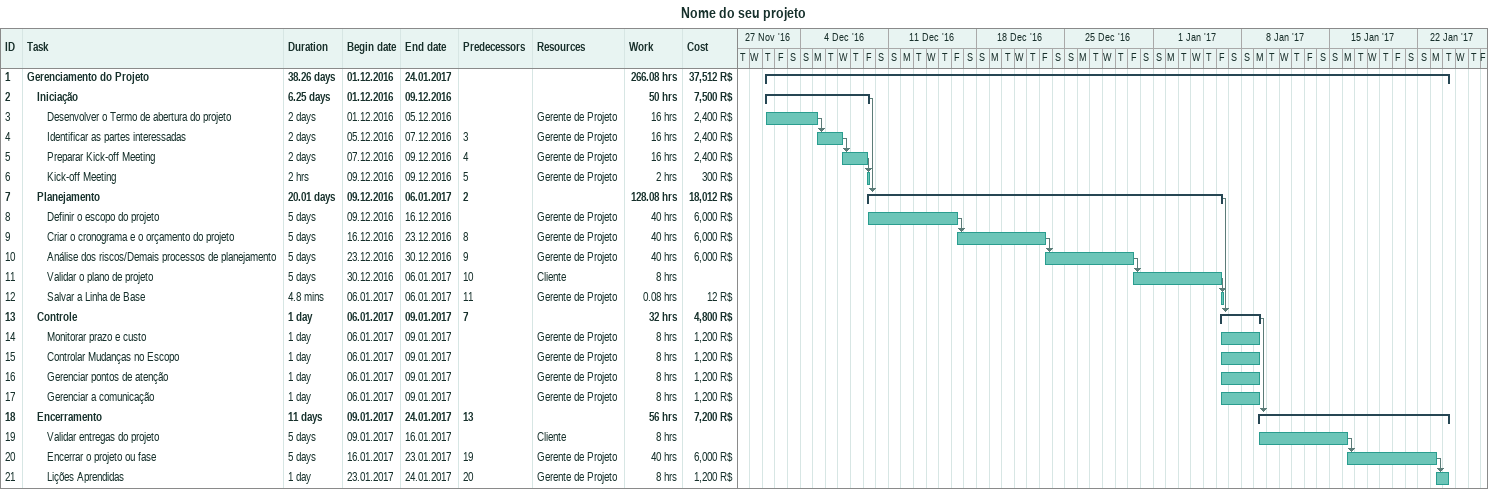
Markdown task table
Nome do seu projeto

| ID | Level | Task | Duration | Start | Finish | Predecessors | Resources | Work (h) | Cost (R$) |
|---|---|---|---|---|---|---|---|---|---|
| 1 | 1 | **Gerenciamento do Projeto** | 38.26d | 2016-12-01 | 2017-01-24 |  |  | 266.08 | 37512 |
| 2 | 2 | **Iniciação** | 6.25d | 2016-12-01 | 2016-12-09 |  |  | 50 | 7500 |
| 3 | 3 | Desenvolver o Termo de abertura do projeto | 2d | 2016-12-01 | 2016-12-05 |  | Gerente de Projeto | 16 | 2400 |
| 4 | 3 | Identificar as partes interessadas | 2d | 2016-12-05 | 2016-12-07 | 3 | Gerente de Projeto | 16 | 2400 |
| 5 | 3 | Preparar Kick-off Meeting | 2d | 2016-12-07 | 2016-12-09 | 4 | Gerente de Projeto | 16 | 2400 |
| 6 | 3 | Kick-off Meeting | 2h | 2016-12-09 | 2016-12-09 | 5 | Gerente de Projeto | 2 | 300 |
| 7 | 2 | **Planejamento** | 20.01d | 2016-12-09 | 2017-01-06 | 2 |  | 128.08 | 18012 |
| 8 | 3 | Definir o escopo do projeto | 5d | 2016-12-09 | 2016-12-16 |  | Gerente de Projeto | 40 | 6000 |
| 9 | 3 | Criar o cronograma e o orçamento do projeto | 5d | 2016-12-16 | 2016-12-23 | 8 | Gerente de Projeto | 40 | 6000 |
| 10 | 3 | Análise dos riscos/Demais processos de planejamento | 5d | 2016-12-23 | 2016-12-30 | 9 | Gerente de Projeto | 40 | 6000 |
| 11 | 3 | Validar o plano de projeto | 5d | 2016-12-30 | 2017-01-06 | 10 | Cliente | 8 |  |
| 12 | 3 | Salvar a Linha de Base | 4.8min | 2017-01-06 | 2017-01-06 | 11 | Gerente de Projeto | 0.08 | 12 |
| 13 | 2 | **Controle** | 1d | 2017-01-06 | 2017-01-09 | 7 |  | 32 | 4800 |
| 14 | 3 | Monitorar prazo e custo | 1d | 2017-01-06 | 2017-01-09 |  | Gerente de Projeto | 8 | 1200 |
| 15 | 3 | Controlar Mudanças no Escopo | 1d | 2017-01-06 | 2017-01-09 |  | Gerente de Projeto | 8 | 1200 |
| 16 | 3 | Gerenciar pontos de atenção | 1d | 2017-01-06 | 2017-01-09 |  | Gerente de Projeto | 8 | 1200 |
| 17 | 3 | Gerenciar a comunicação | 1d | 2017-01-06 | 2017-01-09 |  | Gerente de Projeto | 8 | 1200 |
| 18 | 2 | **Encerramento** | 11d | 2017-01-09 | 2017-01-24 | 13 |  | 56 | 7200 |
| 19 | 3 | Validar entregas do projeto | 5d | 2017-01-09 | 2017-01-16 |  | Cliente | 8 |  |
| 20 | 3 | Encerrar o projeto ou fase | 5d | 2017-01-16 | 2017-01-23 | 19 | Gerente de Projeto | 40 | 6000 |
| 21 | 3 | Lições Aprendidas | 1d | 2017-01-23 | 2017-01-24 | 20 | Gerente de Projeto | 8 | 1200 |
